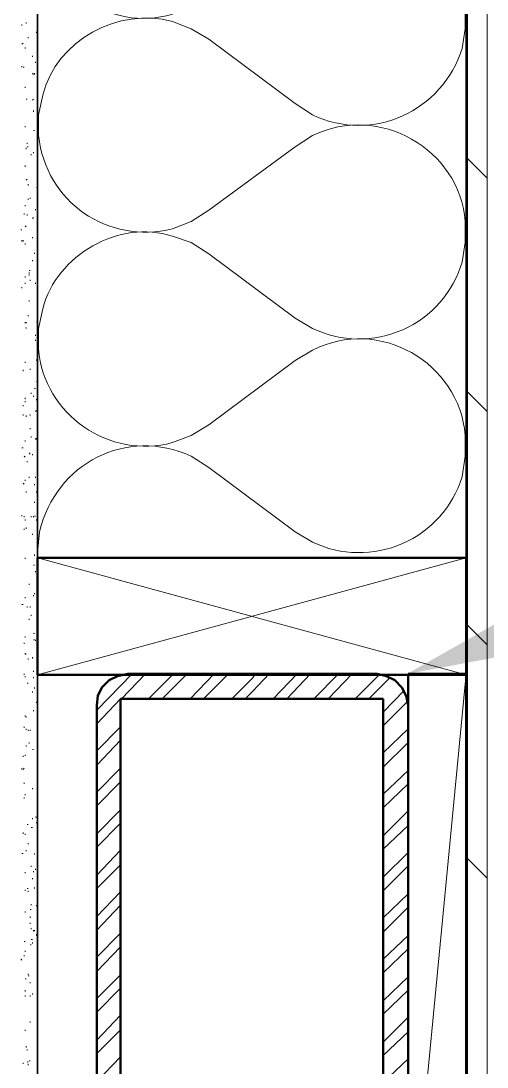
# Model space of a CAD drawing. Header units: inches. Extents: x 5 to 516, y -193 to 129.
# Drawn here: x 105.748 to 106.247, y -179.655 to -178.534 of the extents above; entities that cross this region are included whole.
import ezdxf

# ---------------------------------------------------------------- set-up
doc = ezdxf.new("R2010")
doc.units = ezdxf.units.IN
doc.header["$MEASUREMENT"] = 0
doc.layers.add('PDF8_Geometry', color=7, linetype='Continuous')
doc.layers.add('PDF8_Solid Fills', color=7, linetype='Continuous')

msp = doc.modelspace()

# ---------------------------------------------------------------- linework, layer by layer
at = {"layer": 'PDF8_Geometry', "lineweight": 35}
for points in [[(106.2244061, -171.2291155), (106.2244061, -180.5413382), (106.2655172, -180.5413382), (106.2655172, -171.2291155)], [(105.7655178, -180.645783), (105.7655178, -177.2702272), (105.7244067, -177.2702272)]]:
    msp.add_lwpolyline(points, dxfattribs=at)
at = {"layer": 'PDF8_Geometry', "lineweight": 15}
for points in [[(106.2255172, -180.5413382), (106.2255172, -171.2280039)], [(106.2466286, -180.5413382), (106.2466286, -171.2280039)], [(106.2199616, -178.5635598), (106.2232949, -178.5424487), (106.2232949, -178.5202265)], [(105.7488507, -178.5391159), (105.7488507, -178.5380048)], [(105.7532949, -178.5368938), (105.7532949, -178.5357827)], [(106.0599616, -178.6346709), (106.0410727, -178.6224487), (105.9488505, -178.5535598), (105.9299616, -178.5424487), (105.9099616, -178.5346709)], [(105.7644067, -178.5457823), (105.7644067, -178.5468935)], [(105.7655178, -178.5446713), (105.7655178, -178.5435602)], [(105.7499617, -178.5580052), (105.7488506, -178.5591163)], [(105.7555171, -178.5524487), (105.7555171, -178.5513376)], [(105.7521839, -178.5635605), (105.7521839, -178.5624494)], [(105.7599625, -178.5724491), (105.7599625, -178.5713379)], [(105.7488507, -178.5824486), (105.7488507, -178.5835598)], [(105.7632945, -178.5780044), (105.7632945, -178.5791155)], [(105.7499617, -178.5835597), (105.7510728, -178.5835597)], [(105.7599625, -178.5902272), (105.7610736, -178.5913384)], [(105.7621846, -178.5913383), (105.7621846, -178.5902272)], [(105.7521839, -178.6057822), (105.7521839, -178.6046711)], [(106.2255172, -178.5980047), (106.2244061, -178.5968936)], [(105.7710727, -178.6135598), (105.7666282, -178.6346709), (105.7666282, -178.6568931)], [(105.754406, -178.618005), (105.7532949, -178.618005)], [(105.7610724, -178.618005), (105.7599613, -178.6191161)], [(105.7610724, -178.6313378), (105.7610724, -178.6302267)], [(105.7521839, -178.6468939), (105.7521839, -178.648005)], [(105.7621846, -178.6513381), (105.7610735, -178.6513381)], [(106.0599616, -178.6568928), (106.0410727, -178.669115), (105.9488505, -178.7368928)], [(105.7532949, -178.6713384), (105.7532949, -178.6702273)], [(105.7555171, -178.6691163), (105.7544059, -178.6691163)], [(105.754406, -178.665782), (105.754406, -178.6646709)], [(105.7588503, -178.6768938), (105.7588503, -178.6780049)], [(105.7610724, -178.6757827), (105.7610724, -178.6746716)], [(106.2466286, -178.7024494), (106.2255175, -178.6813383)], [(105.7521839, -178.6891155), (105.7521839, -178.6902266)], [(105.754406, -178.7035605), (105.7532949, -178.7046716)], [(105.7555171, -178.7102269), (105.7555171, -178.7091158)], [(105.7655178, -178.712449), (105.7644067, -178.712449)], [(105.7555171, -178.7257818), (105.7555171, -178.7246707)], [(105.7577392, -178.7246719), (105.7577392, -178.7235608)], [(105.7521839, -178.7313383), (105.7521839, -178.7324494)], [(105.7632945, -178.7368936), (105.7632945, -178.7357825)], [(105.7655178, -178.7324493), (105.7655178, -178.7313382)], [(105.9099616, -178.7568932), (105.9299616, -178.7491154), (105.9488505, -178.7368931)], [(105.7510728, -178.7413379), (105.7510728, -178.7402268)], [(105.754406, -178.7424489), (105.754406, -178.7413378)], [(105.7610724, -178.7446711), (105.7599613, -178.7457822)], [(105.7477396, -178.758005), (105.7488507, -178.758005)], [(105.7521839, -178.7535596), (105.753295, -178.7546707)], [(106.2244061, -178.7624492), (106.2244061, -178.7580048)], [(105.7488507, -178.7691156), (105.7488507, -178.7702268)], [(105.7499617, -178.7691156), (105.7499617, -178.7702268)], [(105.7521839, -178.7735599), (105.7521839, -178.7724488)], [(105.7599625, -178.7668935), (105.7599625, -178.7657824)], [(105.7655178, -178.7735599), (105.7655178, -178.7724488)], [(105.7621846, -178.7835595), (105.7621846, -178.7824484)], [(105.7599625, -178.7913381), (105.7599625, -178.790227)], [(105.7577392, -178.8013377), (105.7566281, -178.8013377)], [(105.7566281, -178.8035598), (105.7566281, -178.8046709)], [(105.7566281, -178.806893), (105.7566281, -178.8057819)], [(105.7521839, -178.8080052), (105.7521839, -178.8091163)], [(105.7521839, -178.8157827), (105.7521839, -178.8146716)], [(105.7577392, -178.8124495), (105.7577392, -178.8113384)], [(105.7632945, -178.8146716), (105.7632945, -178.8157827)], [(105.7655178, -178.8146716), (105.7655178, -178.8135605)], [(105.7488507, -178.8191159), (105.7488507, -178.820227)], [(105.7566281, -178.8346708), (105.7566281, -178.8335597)], [(105.7555171, -178.8502269), (105.7555171, -178.8491157)], [(105.7710727, -178.8424484), (105.7666282, -178.8635595), (105.7666282, -178.8857817)], [(106.2255172, -178.8480047), (106.2244061, -178.8468936)], [(105.7521839, -178.8580043), (105.7521839, -178.8568932)], [(105.7532949, -178.8580043), (105.7532949, -178.8568932)], [(105.7532949, -178.8635608), (105.7532949, -178.8624497)], [(105.7655178, -178.8568932), (105.7644067, -178.8568932)], [(105.7632945, -178.8713382), (105.7632945, -178.8702271)], [(105.7632945, -178.8768936), (105.7632945, -178.8757825)], [(106.0599616, -178.8868937), (106.0410727, -178.8980048), (105.9488505, -178.9668937)], [(105.7499617, -178.9091156), (105.7499617, -178.9080045)], [(105.7521839, -178.9002271), (105.7521839, -178.899116)], [(105.7577392, -178.9080045), (105.7577392, -178.9068934)], [(105.7644067, -178.898005), (105.7644067, -178.8968938)], [(105.7621846, -178.9280049), (105.7632957, -178.9280049)], [(105.7655178, -178.9202263), (105.7644067, -178.9202263)], [(105.7521839, -178.9391155), (105.7521839, -178.9380044)], [(105.7521839, -178.9424487), (105.7521839, -178.9413376)], [(105.7588503, -178.9335602), (105.7588503, -178.9324491)], [(105.7610724, -178.9368934), (105.7610724, -178.9357823)], [(105.7644067, -178.9402266), (105.7644067, -178.9391155)], [(106.2466286, -178.9524494), (106.2255175, -178.9313383)], [(105.7499617, -178.9468941), (105.7499617, -178.945783)], [(105.7644067, -178.9513384), (105.7632956, -178.9524495)], [(105.7499617, -178.9557826), (105.7499617, -178.9568938)], [(105.7532949, -178.9580048), (105.7532949, -178.9568937)], [(105.7577392, -178.9568937), (105.7577392, -178.9557826)], [(105.7577392, -178.9713376), (105.7577392, -178.9702265)], [(105.9099616, -178.9857817), (105.9299616, -178.978004), (105.9488505, -178.9668929)], [(105.7521839, -178.9835604), (105.7521839, -178.9846715)], [(105.7588503, -178.9791162), (105.7588503, -178.9802273)], [(105.7632956, -178.9824494), (105.7644067, -178.9813383), (105.7632956, -178.9813383)], [(105.7499617, -178.9913379), (105.7488506, -178.9913379)], [(105.7566281, -178.9968932), (105.7577392, -178.9980043)], [(106.2244061, -178.992449), (106.2244061, -178.9868934)], [(105.7510728, -179.0002264), (105.7521839, -179.0013375)], [(105.754406, -179.0057817), (105.754406, -179.0068929)], [(105.7599625, -178.9991153), (105.7599625, -178.9980042)], [(105.7499617, -179.0291153), (105.7510728, -179.0302264)], [(105.7521839, -179.0257821), (105.7521839, -179.0268932)], [(105.7566281, -179.0235599), (105.7566281, -179.0224488)], [(105.7621846, -179.0313374), (105.7621846, -179.0302263)], [(105.7632945, -179.0235599), (105.7632945, -179.0224488)], [(105.7532949, -179.039116), (105.7532949, -179.0380049)], [(105.7644067, -179.039116), (105.7644067, -179.0380049)], [(105.7621846, -179.0502266), (105.7621846, -179.0491155)], [(105.7488507, -179.0646716), (105.7488507, -179.0635605)], [(105.7510728, -179.0657827), (105.7510728, -179.0646716)], [(105.7588503, -179.0657827), (105.7588503, -179.0646716)], [(105.7610724, -179.0657827), (105.7610724, -179.0646716)], [(105.7632945, -179.0646716), (105.7621834, -179.0646716)], [(105.7521839, -179.0680048), (105.7521839, -179.0691159)], [(105.7644067, -179.0691159), (105.7644067, -179.0680048)], [(105.7510728, -179.0791155), (105.7510728, -179.0780044)], [(105.7532949, -179.0780044), (105.7532949, -179.0768933)], [(105.7599625, -179.0846708), (105.7599625, -179.0835597)], [(105.7677393, -179.0813382), (105.7655171, -179.1035604)], [(106.2255172, -179.0980047), (106.2244061, -179.0968936)], [(105.7521839, -179.1102265), (105.7521839, -179.1091154)], [(105.7621846, -179.1068933), (105.7621846, -179.1057822)], [(106.2244061, -179.1091154), (105.7655172, -179.234671)], [(106.2244061, -179.2346715), (105.7655172, -179.1091159)], [(105.7610724, -179.1168929), (105.7621835, -179.1168929)], [(105.7632945, -179.1246715), (105.7632945, -179.1235603)], [(105.7566281, -179.1380042), (105.7566281, -179.1368931)], [(105.7521839, -179.1524492), (105.7521839, -179.1513381)], [(105.7610724, -179.1502271), (105.7610724, -179.149116)], [(105.7621846, -179.148005), (105.7621846, -179.1468939)], [(105.7499617, -179.1591156), (105.7488506, -179.1591156)], [(105.754406, -179.1613378), (105.754406, -179.1624489)], [(105.7577392, -179.1624488), (105.7577392, -179.1613377)], [(105.7566281, -179.1757828), (105.7566281, -179.1746716)], [(105.7588503, -179.1713385), (105.7588503, -179.1702274)], [(106.2466286, -179.2024495), (106.2255175, -179.1813384)], [(105.7521839, -179.1946709), (105.7521839, -179.1935598)], [(105.7610724, -179.1968941), (105.7621835, -179.1968941)], [(105.7621846, -179.1902266), (105.7610735, -179.1902266)], [(105.7632945, -179.1980041), (105.7632945, -179.196893)], [(105.7510728, -179.2013384), (105.7510728, -179.2002273)], [(105.7532949, -179.2124491), (105.7521838, -179.2124491)], [(105.7521839, -179.211338), (105.7521839, -179.2124491)], [(105.7555171, -179.2180044), (105.7555171, -179.2168933)], [(105.7599625, -179.2168933), (105.7599625, -179.2157822)], [(105.7610724, -179.2313383), (105.7610724, -179.2302272)], [(105.7510728, -179.2346715), (105.7510728, -179.2335604)], [(105.7521839, -179.2368936), (105.7521839, -179.2357825)], [(105.754406, -179.24356), (105.7555171, -179.24356)], [(105.7610724, -179.2380047), (105.7610724, -179.2368936)], [(105.8288508, -179.2724489), (105.8666286, -179.23356)], [(105.8555175, -179.2602272), (105.8810731, -179.2335605)], [(105.8844064, -179.2602272), (105.911073, -179.2335605)], [(105.8988514, -179.2602272), (105.925518, -179.2335605)], [(105.9288513, -179.2602272), (105.9544068, -179.2335605)], [(105.9432951, -179.2602272), (105.9699618, -179.2335605)], [(105.973295, -179.2602272), (105.9955173, -179.2380049)], [(105.9955175, -179.2380047), (105.9988508, -179.2335603)], [(105.9955175, -179.2524497), (106.0132953, -179.2335608)], [(106.0177399, -179.2602272), (106.0432955, -179.2335605)], [(106.0321838, -179.2602272), (106.0577393, -179.2335605)], [(106.0610726, -179.2602272), (106.0877393, -179.2335605)], [(106.0766287, -179.2602272), (106.1021842, -179.2335605)], [(106.1055175, -179.2602272), (106.1310731, -179.2346716)], [(106.1199614, -179.2602272), (106.1432947, -179.2368938)], [(106.2244061, -179.2335604), (106.1621839, -179.8802271)], [(105.7599625, -179.2535596), (105.7599625, -179.2524485)], [(105.7599625, -179.2524497), (105.7599625, -179.2535608)], [(105.7621846, -179.2491154), (105.7621846, -179.2480043)], [(105.98774, -179.2602272), (105.9955178, -179.2524494)], [(106.1355175, -179.274671), (106.1577397, -179.2513377)], [(105.7644067, -179.2646714), (105.7644067, -179.2635603)], [(105.8288508, -179.2868939), (105.8544064, -179.2602272)], [(106.1355175, -179.289116), (106.161073, -179.2635604)], [(105.7610724, -179.2735599), (105.7610724, -179.2724488)], [(105.7521839, -179.2791153), (105.7521839, -179.2780042)], [(105.7532949, -179.2791153), (105.7532949, -179.2802264)], [(105.7510728, -179.2913381), (105.7510728, -179.290227)], [(105.7532949, -179.2935603), (105.7532949, -179.2924492)], [(105.7555171, -179.2946713), (105.7555171, -179.2935602)], [(105.7577392, -179.2946713), (105.7577392, -179.2935602)], [(105.8288508, -179.3157827), (105.8544064, -179.2902272)], [(106.1355175, -179.3180048), (106.1621841, -179.2924493)], [(105.7532949, -179.3113373), (105.7532949, -179.3102262)], [(105.7566281, -179.3080053), (105.7566281, -179.3068941)], [(105.7655178, -179.3113373), (105.7655178, -179.3124484)], [(105.8288508, -179.3313376), (105.8544064, -179.304671)], [(106.1355175, -179.3335598), (106.1621841, -179.3068931)], [(105.7499617, -179.321338), (105.7499617, -179.3224492)], [(105.7521839, -179.320227), (105.7521839, -179.3213381)], [(105.7610724, -179.3146717), (105.7599613, -179.3146717)], [(105.7655178, -179.3302266), (105.7655178, -179.3313377)], [(105.7488507, -179.335783), (105.7488507, -179.3346719)], [(105.7510728, -179.3346708), (105.7499617, -179.335782)], [(105.8288508, -179.3602265), (105.8544064, -179.3346709)], [(106.1355175, -179.3624486), (106.1621841, -179.3368931)], [(105.7510728, -179.351338), (105.7510728, -179.3502268)], [(105.7599625, -179.3568933), (105.7599625, -179.3557822)], [(105.8288508, -179.3746715), (105.8544064, -179.3491159)], [(106.1355175, -179.3768936), (106.1621841, -179.351338)], [(106.2255172, -179.3480048), (106.2244061, -179.3468936)], [(105.7510728, -179.3668929), (105.7510728, -179.3657818)], [(105.7521839, -179.3624486), (105.7521839, -179.3635597)], [(105.7599625, -179.3891153), (105.7599625, -179.3880042)], [(105.7632945, -179.3868932), (105.7644056, -179.3868932)], [(105.8288508, -179.4046714), (105.8544064, -179.3791158)], [(106.1355175, -179.4068935), (106.1621841, -179.3802269)], [(105.7555171, -179.3946707), (105.7544059, -179.3946707)], [(105.7599625, -179.398005), (105.7588513, -179.398005)], [(105.7644067, -179.3935607), (105.7644067, -179.3924496)], [(105.8288508, -179.4191164), (105.8544064, -179.3935608)], [(106.1355175, -179.4213385), (106.1621841, -179.3957829)], [(105.7499617, -179.4046714), (105.7499617, -179.4035603)], [(105.7521839, -179.4046714), (105.7521839, -179.4057825)], [(105.7532949, -179.4235606), (105.7532949, -179.4224495)], [(105.7555171, -179.414671), (105.7555171, -179.4157821)], [(105.8288508, -179.4491163), (105.8544064, -179.4224496)], [(105.7488507, -179.4257828), (105.7499618, -179.4257828)], [(105.7621846, -179.4268938), (105.7621846, -179.4257827)], [(106.1355175, -179.4513384), (106.1621841, -179.4246718)], [(106.2466286, -179.4524495), (106.2255175, -179.4313384)], [(105.7521839, -179.4468942), (105.7521839, -179.445783)], [(105.7588503, -179.4402266), (105.7588503, -179.4391155)], [(105.7610724, -179.4446709), (105.7610724, -179.445782)], [(105.7632945, -179.4424488), (105.7632945, -179.4435599)], [(105.8288508, -179.4635601), (105.8544064, -179.4380046)], [(106.1355175, -179.4657823), (106.1621841, -179.4391156)], [(105.7599625, -179.4535606), (105.7599625, -179.4524494)], [(105.7655178, -179.4524495), (105.7655178, -179.4535606)], [(105.7521839, -179.4657823), (105.7521839, -179.4646712)], [(105.754406, -179.4635601), (105.7555171, -179.4635601)], [(105.7555171, -179.4668933), (105.7555171, -179.4657822)], [(105.7621846, -179.4624491), (105.7621846, -179.4635602)], [(105.8288508, -179.4935601), (105.8544064, -179.4668934)], [(106.1355175, -179.4946711), (106.1621841, -179.4691156)], [(105.7521839, -179.4891158), (105.7521839, -179.4880047)], [(105.7577392, -179.4857826), (105.7588503, -179.4857826)], [(105.7588503, -179.4813383), (105.7588503, -179.4802272)], [(105.7644067, -179.4824494), (105.7644067, -179.4813383)], [(105.8288508, -179.508005), (105.8544064, -179.4813384)], [(106.1355175, -179.5102272), (106.1621841, -179.4835605)], [(105.7577392, -179.4946711), (105.7577392, -179.49356)], [(105.7577392, -179.5013375), (105.7577392, -179.5002264)], [(105.7588503, -179.506894), (105.7588503, -179.5057829)], [(105.7610724, -179.508005), (105.7610724, -179.5091162)], [(105.7621846, -179.508005), (105.7621846, -179.5091162)], [(105.7644067, -179.5135604), (105.7644067, -179.5124493)], [(105.8288508, -179.5368939), (105.8544064, -179.5113383)], [(105.7510728, -179.5202268), (105.7521839, -179.5202268)], [(105.7588503, -179.52356), (105.7577391, -179.52356)], [(105.7588503, -179.5180046), (105.7599614, -179.5180046)], [(105.7599625, -179.5213378), (105.7599625, -179.5224489)], [(105.7655178, -179.5180046), (105.7655178, -179.5168935)], [(106.1355175, -179.539116), (106.1621841, -179.5135605)], [(105.7510728, -179.5357828), (105.7510728, -179.5346717)], [(105.7521839, -179.5313374), (105.7521839, -179.5302263)], [(105.8288508, -179.5524488), (105.8544064, -179.5257821)], [(106.1355175, -179.5535599), (106.1621841, -179.5280043)], [(105.7488507, -179.539116), (105.7477396, -179.5402271)], [(105.7566281, -179.5568931), (105.755517, -179.5568931)], [(105.7555171, -179.555782), (105.7555171, -179.5546709)], [(105.7655178, -179.5480046), (105.7655178, -179.5468934)], [(105.8288508, -179.5813377), (105.8544064, -179.5557821)], [(105.7521839, -179.5602274), (105.753295, -179.5602274)], [(105.7577392, -179.5646717), (105.7577392, -179.5635606)], [(106.1355175, -179.5835598), (106.1621841, -179.5580042)], [(105.7521839, -179.5735602), (105.7521839, -179.5724491)], [(105.7521839, -179.5791155), (105.7521839, -179.5780044)], [(105.7577392, -179.5780045), (105.7577392, -179.5791156)], [(105.7599625, -179.5768934), (105.7599625, -179.5757823)], [(105.7655178, -179.5802266), (105.7655178, -179.5791155)], [(105.8288508, -179.5957826), (105.8544064, -179.5702271)], [(106.1355175, -179.5980048), (106.1621841, -179.5724492)], [(105.8288508, -179.6257826), (105.8544064, -179.5991159)], [(106.1355175, -179.6280047), (106.1621841, -179.601338)], [(106.2255172, -179.5980048), (106.2244061, -179.5968937)], [(105.7577392, -179.6068933), (105.7577392, -179.6057822)], [(105.7521839, -179.615783), (105.7521839, -179.6146719)], [(105.8288508, -179.6402264), (105.8544064, -179.6146709)], [(106.1355175, -179.6424486), (106.1621841, -179.616893)], [(105.7532949, -179.63356), (105.7532949, -179.6324489)], [(105.754406, -179.6357822), (105.754406, -179.6368933)], [(105.8288508, -179.6702263), (105.8544064, -179.6435597)], [(106.1355175, -179.6713385), (106.1621841, -179.645783)], [(105.7499617, -179.6513382), (105.7499617, -179.6502271)], [(105.754406, -179.6491161), (105.7555171, -179.6491161)], [(105.7555171, -179.6524493), (105.7555171, -179.6513382)], [(105.7577392, -179.648005), (105.7566281, -179.648005)]]:
    msp.add_lwpolyline(points, dxfattribs=at)
for points in [[(106.2232949, -178.7491151), (106.2232949, -178.7713373), (106.2199616, -178.7924484, -0.461301612), (106.0599616, -178.8635595), (106.0410727, -178.8524484), (105.9488505, -178.7835595), (105.9299616, -178.7713373), (105.9099616, -178.7646706)], [(106.2232949, -178.9780048), (106.2232949, -179.000227), (106.2199616, -179.0224493, -0.456888396), (106.0599616, -179.0924493), (106.0410727, -179.0813382), (105.9488505, -179.0124493), (105.9299616, -179.000227)]]:
    msp.add_lwpolyline(points, format="xyb", dxfattribs=at)
at = {"layer": 'PDF8_Geometry', "lineweight": 50}
for points in [[(105.7655172, -179.234671), (105.7655172, -179.1091154), (106.2244061, -179.1091154), (106.2244061, -179.234671)], [(106.1621842, -179.2335602), (106.1621842, -179.8802268), (106.2244064, -179.8802268), (106.2244064, -179.2335602)]]:
    msp.add_lwpolyline(points, close=True, dxfattribs=at)
for points in [[(105.8288506, -179.2668938), (105.8299617, -179.2568938), (105.8344061, -179.2480049), (105.8421839, -179.2402271), (105.8510728, -179.2357827), (105.8621839, -179.2335604), (106.1288506, -179.2335604)], [(106.1288508, -179.2335602), (106.1388508, -179.2357824), (106.1477397, -179.2402269), (106.1555175, -179.2480047), (106.1599619, -179.2568936), (106.1621842, -179.2668936), (106.1621842, -180.5080047)], [(105.8544065, -180.5157826), (105.8544065, -179.2602269)], [(105.8544065, -179.2602272), (106.1355176, -179.2602272)], [(106.1355175, -179.2602272), (106.1355175, -180.5157829)], [(105.8621841, -180.5413385), (105.851073, -180.5402273), (105.8421841, -180.5346718), (105.8344064, -180.5280051), (105.8299619, -180.5180051), (105.8288508, -180.5080051), (105.8288508, -179.266894)]]:
    msp.add_lwpolyline(points, dxfattribs=at)
at = {"layer": 'PDF8_Geometry', "lineweight": 15}
for points in [[(105.7666282, -178.4280045), (105.7739615, -178.4972267), (105.8420912, -178.5471156), (105.9099616, -178.5268934)], [(105.9099616, -178.5346709), (105.8521467, -178.5189302), (105.7857949, -178.5546339), (105.7710727, -178.6135598)], [(106.0599616, -178.6346709), (106.1236097, -178.6657265), (106.1991838, -178.6305598), (106.2199616, -178.5635598)], [(106.2232949, -178.7491151), (106.2172394, -178.6712447), (106.1307023, -178.6219669), (106.0599616, -178.6568928)], [(105.7666282, -178.6568931), (105.7741467, -178.7281154), (105.8407764, -178.773745), (105.9099616, -178.7568932)], [(105.9099616, -178.7646706), (105.8526653, -178.746078), (105.7859986, -178.7848373), (105.7710727, -178.8424484)], [(106.2232949, -178.9780048), (106.2170727, -178.9000233), (106.1304245, -178.8501344), (106.0599616, -178.8868937)], [(105.7666282, -178.8857817), (105.7723319, -178.9556891), (105.8425356, -179.0042817), (105.9099616, -178.9857817)], [(105.9299616, -179.000227), (105.8610912, -178.9688382), (105.7848875, -179.0078196), (105.7677393, -179.0813382)]]:
    msp.add_open_spline(points, degree=3, dxfattribs=at)
at = {"layer": 'PDF8_Solid Fills', "lineweight": 50, "transparency": 33554559}
msp.add_solid([(106.3277398, -179.2024495), (106.1610731, -179.2335606), (106.3077398, -179.1502272)], dxfattribs=at)

doc.saveas('drawing.dxf')
